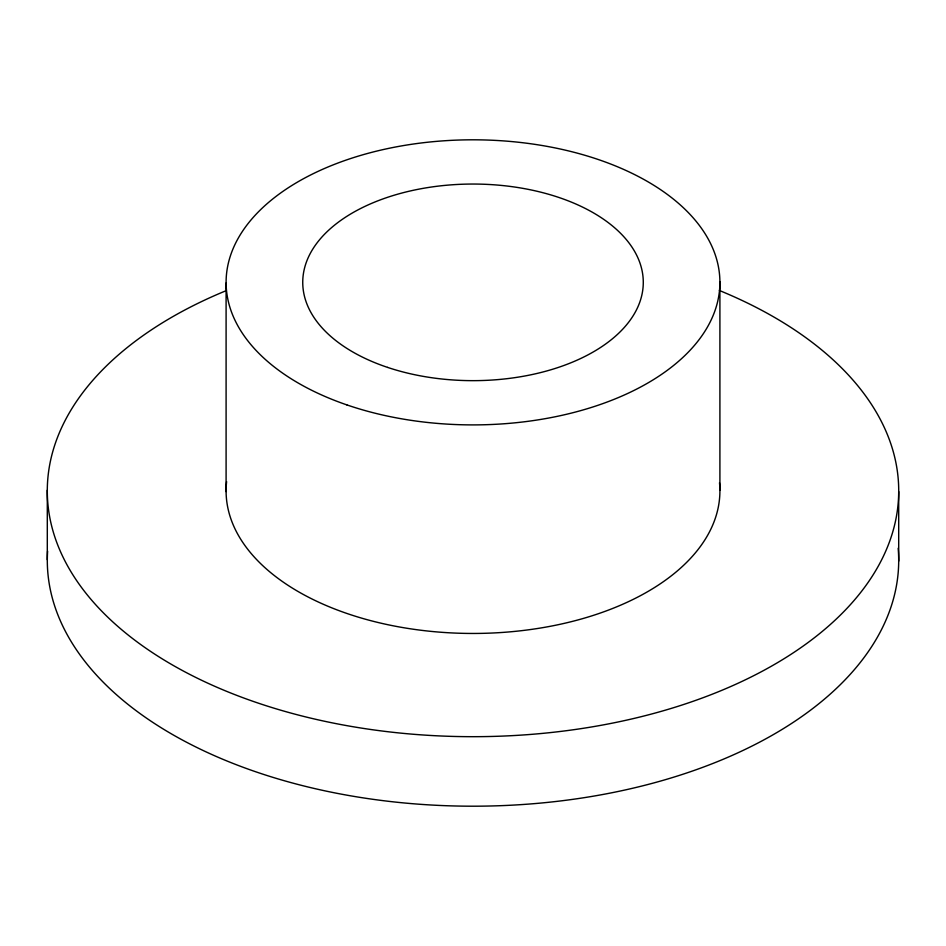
<?xml version="1.0" encoding="UTF-8"?>
<svg xmlns="http://www.w3.org/2000/svg" width="946" height="946" viewBox="0 0 946 946"><rect width="100%" height="100%" fill="white"/><g stroke="black" fill="none" stroke-linecap="round" stroke-linejoin="round"><path stroke-width="1.42" d="M898.7 491.601L898.7 561.12M719.906 281.683L719.906 490.229M226.094 283.031L226.094 491.577M47.3 490.205L47.3 559.725M719.374 290.469A425.7 245.771 0 0 1 790.537 654.608A425.7 245.771 0 0 1 155.83 654.845A425.7 245.771 0 0 1 226.177 290.659M898.18 548.254A425.7 245.771 0 0 1 475.507 806.193A425.7 245.771 0 0 1 47.607 551.14M719.504 482.767A246.906 142.55 0 0 1 472.019 633.453A246.906 142.55 0 0 1 226.614 481.632M387.612 367.403A170.28 98.313 0 0 0 643.28 282.523A170.28 98.313 0 0 0 388.108 197.135A170.28 98.313 0 0 0 387.612 367.403M346.839 404.888A246.906 142.55 0 0 0 719.882 284.167A246.906 142.55 0 0 0 352.279 158.006A246.906 142.55 0 0 0 346.839 404.888"/></g></svg>
